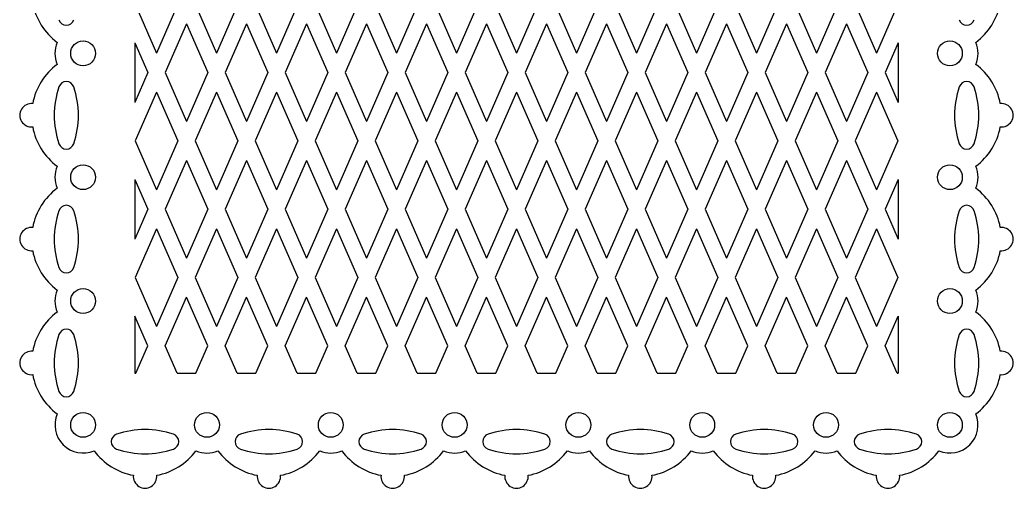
# Model space of a CAD drawing. Extents: x -1016 to -437, y -86 to 241.
# Drawn here: x -720.8 to -594.3, y 80.5 to 140.1 of the extents above; entities that cross this region are included whole.
import ezdxf

# ---------------------------------------------------------------- set-up
doc = ezdxf.new("R2010")
doc.units = 0
doc.layers.get('0').update_dxf_attribs({"linetype": 'CONTINUOUS'})

msp = doc.modelspace()

# ---------------------------------------------------------------- linework, layer by layer
for p, q in [((-706.147051, 142.100606), (-703.416585, 135.883293)), ((-700.686118, 142.100606), (-703.416585, 135.883293)), ((-698.501745, 142.100606), (-695.771278, 135.883293)), ((-693.040812, 142.100606), (-695.771278, 135.883293)), ((-690.856439, 142.100606), (-688.125972, 135.883293)), ((-685.395505, 142.100606), (-688.125972, 135.883293)), ((-683.211132, 142.100606), (-680.480666, 135.883293)), ((-677.750199, 142.100606), (-680.480666, 135.883293)), ((-675.565826, 142.100606), (-672.835359, 135.883293)), ((-670.104893, 142.100606), (-672.835359, 135.883293)), ((-667.92052, 142.100606), (-665.190053, 135.883293)), ((-662.459587, 142.100606), (-665.190053, 135.883293)), ((-660.275213, 142.100606), (-657.544747, 135.883293)), ((-654.81428, 142.100606), (-657.544747, 135.883293)), ((-652.629907, 142.100606), (-649.899441, 135.883293)), ((-647.168974, 142.100606), (-649.899441, 135.883293)), ((-644.984601, 142.100606), (-642.254134, 135.883293)), ((-639.523668, 142.100606), (-642.254134, 135.883293)), ((-637.339295, 142.100606), (-634.608828, 135.883293)), ((-631.878362, 142.100606), (-634.608828, 135.883293)), ((-629.693988, 142.100606), (-626.963522, 135.883293)), ((-624.233055, 142.100606), (-626.963522, 135.883293)), ((-622.048682, 142.100606), (-619.318216, 135.883293)), ((-616.587749, 142.100606), (-619.318216, 135.883293)), ((-614.403376, 142.100606), (-611.672909, 135.883293)), ((-608.942443, 142.100606), (-611.672909, 135.883293)), ((-699.593931, 139.613681), (-702.324398, 133.396368)), ((-699.593931, 139.613681), (-696.863465, 133.396368)), ((-691.948625, 139.613681), (-694.679092, 133.396368)), ((-691.948625, 139.613681), (-689.218159, 133.396368)), ((-684.303319, 139.613681), (-687.033785, 133.396368)), ((-684.303319, 139.613681), (-681.572852, 133.396368)), ((-676.658013, 139.613681), (-679.388479, 133.396368)), ((-676.658013, 139.613681), (-673.927546, 133.396368)), ((-669.012706, 139.613681), (-671.743173, 133.396368)), ((-669.012706, 139.613681), (-666.28224, 133.396368)), ((-661.3674, 139.613681), (-664.097867, 133.396368)), ((-661.3674, 139.613681), (-658.636934, 133.396368)), ((-653.722094, 139.613681), (-656.45256, 133.396368)), ((-653.722094, 139.613681), (-650.991627, 133.396368)), ((-646.076787, 139.613681), (-648.807254, 133.396368)), ((-646.076787, 139.613681), (-643.346321, 133.396368)), ((-638.431481, 139.613681), (-641.161948, 133.396368)), ((-638.431481, 139.613681), (-635.701015, 133.396368)), ((-630.786175, 139.613681), (-633.516641, 133.396368)), ((-630.786175, 139.613681), (-628.055708, 133.396368)), ((-623.140869, 139.613681), (-625.871335, 133.396368)), ((-623.140869, 139.613681), (-620.410402, 133.396368)), ((-615.495562, 139.613681), (-618.226029, 133.396368)), ((-615.495562, 139.613681), (-612.765096, 133.396368)), ((-706.176649, 137.194152), (-704.508771, 133.396368)), ((-706.176649, 137.194152), (-706.176649, 129.598584)), ((-608.912844, 137.194152), (-610.580723, 133.396368)), ((-608.912844, 137.194152), (-608.912844, 129.598584)), ((-704.508771, 133.396368), (-706.176649, 129.598584)), ((-702.324398, 133.396368), (-699.593931, 127.179055)), ((-696.863465, 133.396368), (-699.593931, 127.179055)), ((-694.679092, 133.396368), (-691.948625, 127.179055)), ((-689.218159, 133.396368), (-691.948625, 127.179055)), ((-687.033785, 133.396368), (-684.303319, 127.179055)), ((-681.572852, 133.396368), (-684.303319, 127.179055)), ((-679.388479, 133.396368), (-676.658013, 127.179055)), ((-673.927546, 133.396368), (-676.658013, 127.179055)), ((-671.743173, 133.396368), (-669.012706, 127.179055)), ((-666.28224, 133.396368), (-669.012706, 127.179055)), ((-664.097867, 133.396368), (-661.3674, 127.179055)), ((-658.636934, 133.396368), (-661.3674, 127.179055)), ((-656.45256, 133.396368), (-653.722094, 127.179055)), ((-650.991627, 133.396368), (-653.722094, 127.179055)), ((-648.807254, 133.396368), (-646.076787, 127.179055)), ((-643.346321, 133.396368), (-646.076787, 127.179055)), ((-641.161948, 133.396368), (-638.431481, 127.179055)), ((-635.701015, 133.396368), (-638.431481, 127.179055)), ((-633.516641, 133.396368), (-630.786175, 127.179055)), ((-628.055708, 133.396368), (-630.786175, 127.179055)), ((-625.871335, 133.396368), (-623.140869, 127.179055)), ((-620.410402, 133.396368), (-623.140869, 127.179055)), ((-618.226029, 133.396368), (-615.495562, 127.179055)), ((-612.765096, 133.396368), (-615.495562, 127.179055)), ((-610.580723, 133.396368), (-608.912844, 129.598584)), ((-703.416585, 130.909443), (-706.147051, 124.69213)), ((-703.416585, 130.909443), (-700.686118, 124.69213)), ((-695.771278, 130.909443), (-698.501745, 124.69213)), ((-695.771278, 130.909443), (-693.040812, 124.69213)), ((-688.125972, 130.909443), (-690.856439, 124.69213)), ((-688.125972, 130.909443), (-685.395505, 124.69213)), ((-680.480666, 130.909443), (-683.211132, 124.69213)), ((-680.480666, 130.909443), (-677.750199, 124.69213)), ((-672.835359, 130.909443), (-675.565826, 124.69213)), ((-672.835359, 130.909443), (-670.104893, 124.69213)), ((-665.190053, 130.909443), (-667.92052, 124.69213)), ((-665.190053, 130.909443), (-662.459587, 124.69213)), ((-657.544747, 130.909443), (-660.275213, 124.69213)), ((-657.544747, 130.909443), (-654.81428, 124.69213)), ((-649.899441, 130.909443), (-652.629907, 124.69213)), ((-649.899441, 130.909443), (-647.168974, 124.69213)), ((-642.254134, 130.909443), (-644.984601, 124.69213)), ((-642.254134, 130.909443), (-639.523668, 124.69213)), ((-634.608828, 130.909443), (-637.339295, 124.69213)), ((-634.608828, 130.909443), (-631.878362, 124.69213)), ((-626.963522, 130.909443), (-629.693988, 124.69213)), ((-626.963522, 130.909443), (-624.233055, 124.69213)), ((-619.318216, 130.909443), (-622.048682, 124.69213)), ((-619.318216, 130.909443), (-616.587749, 124.69213)), ((-611.672909, 130.909443), (-614.403376, 124.69213)), ((-611.672909, 130.909443), (-608.942443, 124.69213)), ((-706.147051, 124.69213), (-703.416585, 118.474817)), ((-700.686118, 124.69213), (-703.416585, 118.474817)), ((-698.501745, 124.69213), (-695.771278, 118.474817)), ((-693.040812, 124.69213), (-695.771278, 118.474817)), ((-690.856439, 124.69213), (-688.125972, 118.474817)), ((-685.395505, 124.69213), (-688.125972, 118.474817)), ((-683.211132, 124.69213), (-680.480666, 118.474817)), ((-677.750199, 124.69213), (-680.480666, 118.474817)), ((-675.565826, 124.69213), (-672.835359, 118.474817)), ((-670.104893, 124.69213), (-672.835359, 118.474817)), ((-667.92052, 124.69213), (-665.190053, 118.474817)), ((-662.459587, 124.69213), (-665.190053, 118.474817)), ((-660.275213, 124.69213), (-657.544747, 118.474817)), ((-654.81428, 124.69213), (-657.544747, 118.474817)), ((-652.629907, 124.69213), (-649.899441, 118.474817)), ((-647.168974, 124.69213), (-649.899441, 118.474817)), ((-644.984601, 124.69213), (-642.254134, 118.474817)), ((-639.523668, 124.69213), (-642.254134, 118.474817)), ((-637.339295, 124.69213), (-634.608828, 118.474817)), ((-631.878362, 124.69213), (-634.608828, 118.474817)), ((-629.693988, 124.69213), (-626.963522, 118.474817)), ((-624.233055, 124.69213), (-626.963522, 118.474817)), ((-622.048682, 124.69213), (-619.318216, 118.474817)), ((-616.587749, 124.69213), (-619.318216, 118.474817)), ((-614.403376, 124.69213), (-611.672909, 118.474817)), ((-608.942443, 124.69213), (-611.672909, 118.474817)), ((-699.593931, 122.205205), (-702.324398, 115.987892)), ((-699.593931, 122.205205), (-696.863465, 115.987892)), ((-691.948625, 122.205205), (-694.679092, 115.987892)), ((-691.948625, 122.205205), (-689.218159, 115.987892)), ((-684.303319, 122.205205), (-687.033785, 115.987892)), ((-684.303319, 122.205205), (-681.572852, 115.987892)), ((-676.658013, 122.205205), (-679.388479, 115.987892)), ((-676.658013, 122.205205), (-673.927546, 115.987892)), ((-669.012706, 122.205205), (-671.743173, 115.987892)), ((-669.012706, 122.205205), (-666.28224, 115.987892)), ((-661.3674, 122.205205), (-664.097867, 115.987892)), ((-661.3674, 122.205205), (-658.636934, 115.987892)), ((-653.722094, 122.205205), (-656.45256, 115.987892)), ((-653.722094, 122.205205), (-650.991627, 115.987892)), ((-646.076787, 122.205205), (-648.807254, 115.987892)), ((-646.076787, 122.205205), (-643.346321, 115.987892)), ((-638.431481, 122.205205), (-641.161948, 115.987892)), ((-638.431481, 122.205205), (-635.701015, 115.987892)), ((-630.786175, 122.205205), (-633.516641, 115.987892)), ((-630.786175, 122.205205), (-628.055708, 115.987892)), ((-623.140869, 122.205205), (-625.871335, 115.987892)), ((-623.140869, 122.205205), (-620.410402, 115.987892)), ((-615.495562, 122.205205), (-618.226029, 115.987892)), ((-615.495562, 122.205205), (-612.765096, 115.987892)), ((-706.176649, 119.785675), (-704.508771, 115.987892)), ((-706.176649, 119.785675), (-706.176649, 112.190108)), ((-608.912844, 119.785675), (-610.580723, 115.987892)), ((-608.912844, 119.785675), (-608.912844, 112.190108)), ((-704.508771, 115.987892), (-706.176649, 112.190108)), ((-702.324398, 115.987892), (-699.593931, 109.770579)), ((-696.863465, 115.987892), (-699.593931, 109.770579)), ((-694.679092, 115.987892), (-691.948625, 109.770579)), ((-689.218159, 115.987892), (-691.948625, 109.770579)), ((-687.033785, 115.987892), (-684.303319, 109.770579)), ((-681.572852, 115.987892), (-684.303319, 109.770579)), ((-679.388479, 115.987892), (-676.658013, 109.770579)), ((-673.927546, 115.987892), (-676.658013, 109.770579)), ((-671.743173, 115.987892), (-669.012706, 109.770579)), ((-666.28224, 115.987892), (-669.012706, 109.770579)), ((-664.097867, 115.987892), (-661.3674, 109.770579)), ((-658.636934, 115.987892), (-661.3674, 109.770579)), ((-656.45256, 115.987892), (-653.722094, 109.770579)), ((-650.991627, 115.987892), (-653.722094, 109.770579)), ((-648.807254, 115.987892), (-646.076787, 109.770579)), ((-643.346321, 115.987892), (-646.076787, 109.770579)), ((-641.161948, 115.987892), (-638.431481, 109.770579)), ((-635.701015, 115.987892), (-638.431481, 109.770579)), ((-633.516641, 115.987892), (-630.786175, 109.770579)), ((-628.055708, 115.987892), (-630.786175, 109.770579)), ((-625.871335, 115.987892), (-623.140869, 109.770579)), ((-620.410402, 115.987892), (-623.140869, 109.770579)), ((-618.226029, 115.987892), (-615.495562, 109.770579)), ((-612.765096, 115.987892), (-615.495562, 109.770579)), ((-610.580723, 115.987892), (-608.912844, 112.190108)), ((-703.416585, 113.500967), (-706.147051, 107.283654)), ((-703.416585, 113.500967), (-700.686118, 107.283654)), ((-695.771278, 113.500967), (-698.501745, 107.283654)), ((-695.771278, 113.500967), (-693.040812, 107.283654)), ((-688.125972, 113.500967), (-690.856439, 107.283654)), ((-688.125972, 113.500967), (-685.395505, 107.283654)), ((-680.480666, 113.500967), (-683.211132, 107.283654)), ((-680.480666, 113.500967), (-677.750199, 107.283654)), ((-672.835359, 113.500967), (-675.565826, 107.283654)), ((-672.835359, 113.500967), (-670.104893, 107.283654)), ((-665.190053, 113.500967), (-667.92052, 107.283654)), ((-665.190053, 113.500967), (-662.459587, 107.283654)), ((-657.544747, 113.500967), (-660.275213, 107.283654)), ((-657.544747, 113.500967), (-654.81428, 107.283654)), ((-649.899441, 113.500967), (-652.629907, 107.283654)), ((-649.899441, 113.500967), (-647.168974, 107.283654)), ((-642.254134, 113.500967), (-644.984601, 107.283654)), ((-642.254134, 113.500967), (-639.523668, 107.283654)), ((-634.608828, 113.500967), (-637.339295, 107.283654)), ((-634.608828, 113.500967), (-631.878362, 107.283654)), ((-626.963522, 113.500967), (-629.693988, 107.283654)), ((-626.963522, 113.500967), (-624.233055, 107.283654)), ((-619.318216, 113.500967), (-622.048682, 107.283654)), ((-619.318216, 113.500967), (-616.587749, 107.283654)), ((-611.672909, 113.500967), (-614.403376, 107.283654)), ((-611.672909, 113.500967), (-608.942443, 107.283654)), ((-706.147051, 107.283654), (-703.416585, 101.066341)), ((-700.686118, 107.283654), (-703.416585, 101.066341)), ((-698.501745, 107.283654), (-695.771278, 101.066341)), ((-693.040812, 107.283654), (-695.771278, 101.066341)), ((-690.856439, 107.283654), (-688.125972, 101.066341)), ((-685.395505, 107.283654), (-688.125972, 101.066341)), ((-683.211132, 107.283654), (-680.480666, 101.066341)), ((-677.750199, 107.283654), (-680.480666, 101.066341)), ((-675.565826, 107.283654), (-672.835359, 101.066341)), ((-670.104893, 107.283654), (-672.835359, 101.066341)), ((-667.92052, 107.283654), (-665.190053, 101.066341)), ((-662.459587, 107.283654), (-665.190053, 101.066341)), ((-660.275213, 107.283654), (-657.544747, 101.066341)), ((-654.81428, 107.283654), (-657.544747, 101.066341)), ((-652.629907, 107.283654), (-649.899441, 101.066341)), ((-647.168974, 107.283654), (-649.899441, 101.066341)), ((-644.984601, 107.283654), (-642.254134, 101.066341)), ((-639.523668, 107.283654), (-642.254134, 101.066341)), ((-637.339295, 107.283654), (-634.608828, 101.066341)), ((-631.878362, 107.283654), (-634.608828, 101.066341)), ((-629.693988, 107.283654), (-626.963522, 101.066341)), ((-624.233055, 107.283654), (-626.963522, 101.066341)), ((-622.048682, 107.283654), (-619.318216, 101.066341)), ((-616.587749, 107.283654), (-619.318216, 101.066341)), ((-614.403376, 107.283654), (-611.672909, 101.066341)), ((-608.942443, 107.283654), (-611.672909, 101.066341)), ((-702.324398, 98.579416), (-699.593931, 104.796729)), ((-696.863465, 98.579416), (-699.593931, 104.796729)), ((-694.679092, 98.579416), (-691.948625, 104.796729)), ((-689.218159, 98.579416), (-691.948625, 104.796729)), ((-687.033785, 98.579416), (-684.303319, 104.796729)), ((-681.572852, 98.579416), (-684.303319, 104.796729)), ((-679.388479, 98.579416), (-676.658013, 104.796729)), ((-673.927546, 98.579416), (-676.658013, 104.796729)), ((-671.743173, 98.579416), (-669.012706, 104.796729)), ((-666.28224, 98.579416), (-669.012706, 104.796729)), ((-664.097867, 98.579416), (-661.3674, 104.796729)), ((-658.636934, 98.579416), (-661.3674, 104.796729)), ((-656.45256, 98.579416), (-653.722094, 104.796729)), ((-650.991627, 98.579416), (-653.722094, 104.796729)), ((-648.807254, 98.579416), (-646.076787, 104.796729)), ((-643.346321, 98.579416), (-646.076787, 104.796729)), ((-641.161948, 98.579416), (-638.431481, 104.796729)), ((-635.701015, 98.579416), (-638.431481, 104.796729)), ((-633.516641, 98.579416), (-630.786175, 104.796729)), ((-628.055708, 98.579416), (-630.786175, 104.796729)), ((-625.871335, 98.579416), (-623.140869, 104.796729)), ((-620.410402, 98.579416), (-623.140869, 104.796729)), ((-618.226029, 98.579416), (-615.495562, 104.796729)), ((-612.765096, 98.579416), (-615.495562, 104.796729)), ((-704.508771, 98.579416), (-706.176649, 102.377199)), ((-706.176649, 102.377199), (-706.176649, 95.101554)), ((-610.580723, 98.579416), (-608.912844, 102.377199)), ((-608.912844, 102.377199), (-608.912844, 95.101554)), ((-706.036149, 95.101554), (-704.508771, 98.579416)), ((-700.79702, 95.101554), (-702.324398, 98.579416)), ((-698.390842, 95.101554), (-696.863465, 98.579416)), ((-693.151714, 95.101554), (-694.679092, 98.579416)), ((-690.745536, 95.101554), (-689.218159, 98.579416)), ((-685.506408, 95.101554), (-687.033785, 98.579416)), ((-683.10023, 95.101554), (-681.572852, 98.579416)), ((-677.861102, 95.101554), (-679.388479, 98.579416)), ((-675.454924, 95.101554), (-673.927546, 98.579416)), ((-670.215795, 95.101554), (-671.743173, 98.579416)), ((-667.809617, 95.101554), (-666.28224, 98.579416)), ((-662.570489, 95.101554), (-664.097867, 98.579416)), ((-660.164311, 95.101554), (-658.636934, 98.579416)), ((-654.925183, 95.101554), (-656.45256, 98.579416)), ((-652.519005, 95.101554), (-650.991627, 98.579416)), ((-647.279876, 95.101554), (-648.807254, 98.579416)), ((-644.873699, 95.101554), (-643.346321, 98.579416)), ((-639.63457, 95.101554), (-641.161948, 98.579416)), ((-637.228392, 95.101554), (-635.701015, 98.579416)), ((-631.989264, 95.101554), (-633.516641, 98.579416)), ((-629.583086, 95.101554), (-628.055708, 98.579416)), ((-624.343958, 95.101554), (-625.871335, 98.579416)), ((-621.93778, 95.101554), (-620.410402, 98.579416)), ((-616.698651, 95.101554), (-618.226029, 98.579416)), ((-614.292473, 95.101554), (-612.765096, 98.579416)), ((-609.053345, 95.101554), (-610.580723, 98.579416)), ((-706.176649, 95.101554), (-706.036149, 95.101554)), ((-700.79702, 95.101554), (-698.390842, 95.101554)), ((-693.151714, 95.101554), (-690.745536, 95.101554)), ((-685.506408, 95.101554), (-683.10023, 95.101554)), ((-677.861102, 95.101554), (-675.454924, 95.101554)), ((-670.215795, 95.101554), (-667.809617, 95.101554)), ((-662.570489, 95.101554), (-660.164311, 95.101554)), ((-654.925183, 95.101554), (-652.519005, 95.101554)), ((-647.279876, 95.101554), (-644.873699, 95.101554)), ((-639.63457, 95.101554), (-637.228392, 95.101554)), ((-631.989264, 95.101554), (-629.583086, 95.101554)), ((-624.343958, 95.101554), (-621.93778, 95.101554)), ((-616.698651, 95.101554), (-614.292473, 95.101554)), ((-609.053345, 95.101554), (-608.912844, 95.101554))]:
    msp.add_line(p, q)
for centre in [(-712.759435, 135.845644), (-602.330059, 135.845644), (-712.759435, 120.070019), (-602.330059, 120.070019), (-712.759435, 104.294394), (-602.330059, 104.294394), (-712.759435, 88.518769), (-696.98381, 88.518769), (-681.208185, 88.518769), (-665.43256, 88.518769), (-649.656934, 88.518769), (-633.881309, 88.518769), (-618.105684, 88.518769), (-602.330059, 88.518769)]:
    msp.add_circle(centre, 1.582786)
for centre, radius, start, end in [((-711.24896, 143.733457), 8.075186, 190.610398, 233.455798), ((-603.840534, 143.733457), 8.075186, 306.544202, 349.389602), ((-714.8972, 140.433457), 1.005027, 198.543633, 341.456367), ((-600.192294, 140.433457), 1.005027, 198.543633, 341.456367), ((-712.759435, 135.845644), 3.582786, 156.994427, 203.005573), ((-602.330059, 135.845644), 3.582786, 336.994427, 23.005573), ((-711.24896, 127.957832), 8.075186, 126.544202, 169.389602), ((-603.840534, 127.957832), 8.075186, 10.610398, 53.455798), ((-714.8972, 131.257832), 1.005027, 18.543633, 161.456367), ((-600.192294, 131.257832), 1.005027, 18.543633, 161.456367), ((-704.981419, 127.957832), 11.455513, 161.580477, 198.419523), ((-724.812982, 127.957832), 11.455513, 341.580477, 18.419523), ((-590.276512, 127.957832), 11.455513, 161.580477, 198.419523), ((-610.108075, 127.957832), 11.455513, 341.580477, 18.419523), ((-719.324146, 127.957832), 1.493279, 84.694801, 275.305199), ((-595.765348, 127.957832), 1.493279, 264.694801, 95.305199), ((-711.24896, 127.957832), 8.075186, 190.610398, 233.455798), ((-603.840534, 127.957832), 8.075186, 306.544202, 349.389602), ((-714.8972, 124.657832), 1.005027, 198.543633, 341.456367), ((-600.192294, 124.657832), 1.005027, 198.543633, 341.456367), ((-712.759435, 120.070019), 3.582786, 156.994427, 203.005573), ((-602.330059, 120.070019), 3.582786, 336.994427, 23.005573), ((-711.24896, 112.182206), 8.075186, 126.544202, 169.389602), ((-603.840534, 112.182206), 8.075186, 10.610398, 53.455798), ((-714.8972, 115.482206), 1.005027, 18.543633, 161.456367), ((-600.192294, 115.482206), 1.005027, 18.543633, 161.456367), ((-704.981419, 112.182206), 11.455513, 161.580477, 198.419523), ((-724.812982, 112.182206), 11.455513, 341.580477, 18.419523), ((-590.276512, 112.182206), 11.455513, 161.580477, 198.419523), ((-610.108075, 112.182206), 11.455513, 341.580477, 18.419523), ((-719.324146, 112.182206), 1.493279, 84.694801, 275.305199), ((-595.765348, 112.182206), 1.493279, 264.694801, 95.305199), ((-711.24896, 112.182206), 8.075186, 190.610398, 233.455798), ((-603.840534, 112.182206), 8.075186, 306.544202, 349.389602), ((-714.8972, 108.882206), 1.005027, 198.543633, 341.456367), ((-600.192294, 108.882206), 1.005027, 198.543633, 341.456367), ((-712.759435, 104.294394), 3.582786, 156.994427, 203.005573), ((-602.330059, 104.294394), 3.582786, 336.994427, 23.005573), ((-711.24896, 96.406581), 8.075186, 126.544202, 169.389602), ((-603.840534, 96.406581), 8.075186, 10.610398, 53.455798), ((-704.981419, 96.406581), 11.455513, 161.580477, 198.419523), ((-714.8972, 99.706581), 1.005027, 18.543633, 161.456367), ((-724.812982, 96.406581), 11.455513, 341.580477, 18.419523), ((-590.276512, 96.406581), 11.455513, 161.580477, 198.419523), ((-600.192294, 99.706581), 1.005027, 18.543633, 161.456367), ((-610.108075, 96.406581), 11.455513, 341.580477, 18.419523), ((-719.324146, 96.406581), 1.493279, 84.694801, 275.305199), ((-595.765348, 96.406581), 1.493279, 264.694801, 95.305199), ((-711.24896, 96.406581), 8.075186, 190.610398, 233.455798), ((-603.840534, 96.406581), 8.075186, 306.544202, 349.389602), ((-714.8972, 93.106581), 1.005027, 198.543633, 341.456367), ((-600.192294, 93.106581), 1.005027, 198.543633, 341.456367), ((-712.759435, 88.518769), 3.582786, 156.994427, 293.005573), ((-602.330059, 88.518769), 3.582786, 246.994427, 23.005573), ((-708.171623, 86.381004), 1.005027, 108.543633, 251.456367), ((-704.871623, 76.465222), 11.455513, 71.580477, 108.419523), ((-701.571623, 86.381004), 1.005027, 288.543633, 71.456367), ((-692.395997, 86.381004), 1.005027, 108.543633, 251.456367), ((-689.095997, 76.465222), 11.455513, 71.580477, 108.419523), ((-685.795997, 86.381004), 1.005027, 288.543633, 71.456367), ((-676.620372, 86.381004), 1.005027, 108.543633, 251.456367), ((-673.320372, 76.465222), 11.455513, 71.580477, 108.419523), ((-670.020372, 86.381004), 1.005027, 288.543633, 71.456367), ((-660.844747, 86.381004), 1.005027, 108.543633, 251.456367), ((-657.544747, 76.465222), 11.455513, 71.580477, 108.419523), ((-654.244747, 86.381004), 1.005027, 288.543633, 71.456367), ((-645.069122, 86.381004), 1.005027, 108.543633, 251.456367), ((-641.769122, 76.465222), 11.455513, 71.580477, 108.419523), ((-638.469122, 86.381004), 1.005027, 288.543633, 71.456367), ((-629.293496, 86.381004), 1.005027, 108.543633, 251.456367), ((-625.993496, 76.465222), 11.455513, 71.580477, 108.419523), ((-622.693496, 86.381004), 1.005027, 288.543633, 71.456367), ((-613.517871, 86.381004), 1.005027, 108.543633, 251.456367), ((-610.217871, 76.465222), 11.455513, 71.580477, 108.419523), ((-606.917871, 86.381004), 1.005027, 288.543633, 71.456367), ((-704.871623, 90.029244), 8.075186, 216.544202, 259.389602), ((-704.871623, 96.296785), 11.455513, 251.580477, 288.419523), ((-704.871623, 90.029244), 8.075186, 280.610398, 323.455798), ((-696.98381, 88.518769), 3.582786, 246.994427, 293.005573), ((-689.095997, 90.029244), 8.075186, 216.544202, 259.389602), ((-689.095997, 96.296785), 11.455513, 251.580477, 288.419523), ((-689.095997, 90.029244), 8.075186, 280.610398, 323.455798), ((-681.208185, 88.518769), 3.582786, 246.994427, 293.005573), ((-673.320372, 90.029244), 8.075186, 216.544202, 259.389602), ((-673.320372, 96.296785), 11.455513, 251.580477, 288.419523), ((-673.320372, 90.029244), 8.075186, 280.610398, 323.455798), ((-665.43256, 88.518769), 3.582786, 246.994427, 293.005573), ((-657.544747, 90.029244), 8.075186, 216.544202, 259.389602), ((-657.544747, 96.296785), 11.455513, 251.580477, 288.419523), ((-657.544747, 90.029244), 8.075186, 280.610398, 323.455798), ((-649.656934, 88.518769), 3.582786, 246.994427, 293.005573), ((-641.769122, 90.029244), 8.075186, 216.544202, 259.389602), ((-641.769122, 96.296785), 11.455513, 251.580477, 288.419523), ((-641.769122, 90.029244), 8.075186, 280.610398, 323.455798), ((-633.881309, 88.518769), 3.582786, 246.994427, 293.005573), ((-625.993496, 90.029244), 8.075186, 216.544202, 259.389602), ((-625.993496, 96.296785), 11.455513, 251.580477, 288.419523), ((-625.993496, 90.029244), 8.075186, 280.610398, 323.455798), ((-618.105684, 88.518769), 3.582786, 246.994427, 293.005573), ((-610.217871, 90.029244), 8.075186, 216.544202, 259.389602), ((-610.217871, 96.296785), 11.455513, 251.580477, 288.419523), ((-610.217871, 90.029244), 8.075186, 280.610398, 323.455798), ((-704.871623, 81.954058), 1.493279, 174.694801, 5.305199), ((-689.095997, 81.954058), 1.493279, 174.694801, 5.305199), ((-673.320372, 81.954058), 1.493279, 174.694801, 5.305199), ((-657.544747, 81.954058), 1.493279, 174.694801, 5.305199), ((-641.769122, 81.954058), 1.493279, 174.694801, 5.305199), ((-625.993496, 81.954058), 1.493279, 174.694801, 5.305199), ((-610.217871, 81.954058), 1.493279, 174.694801, 5.305199)]:
    msp.add_arc(centre, radius, start, end)

doc.saveas('drawing.dxf')
